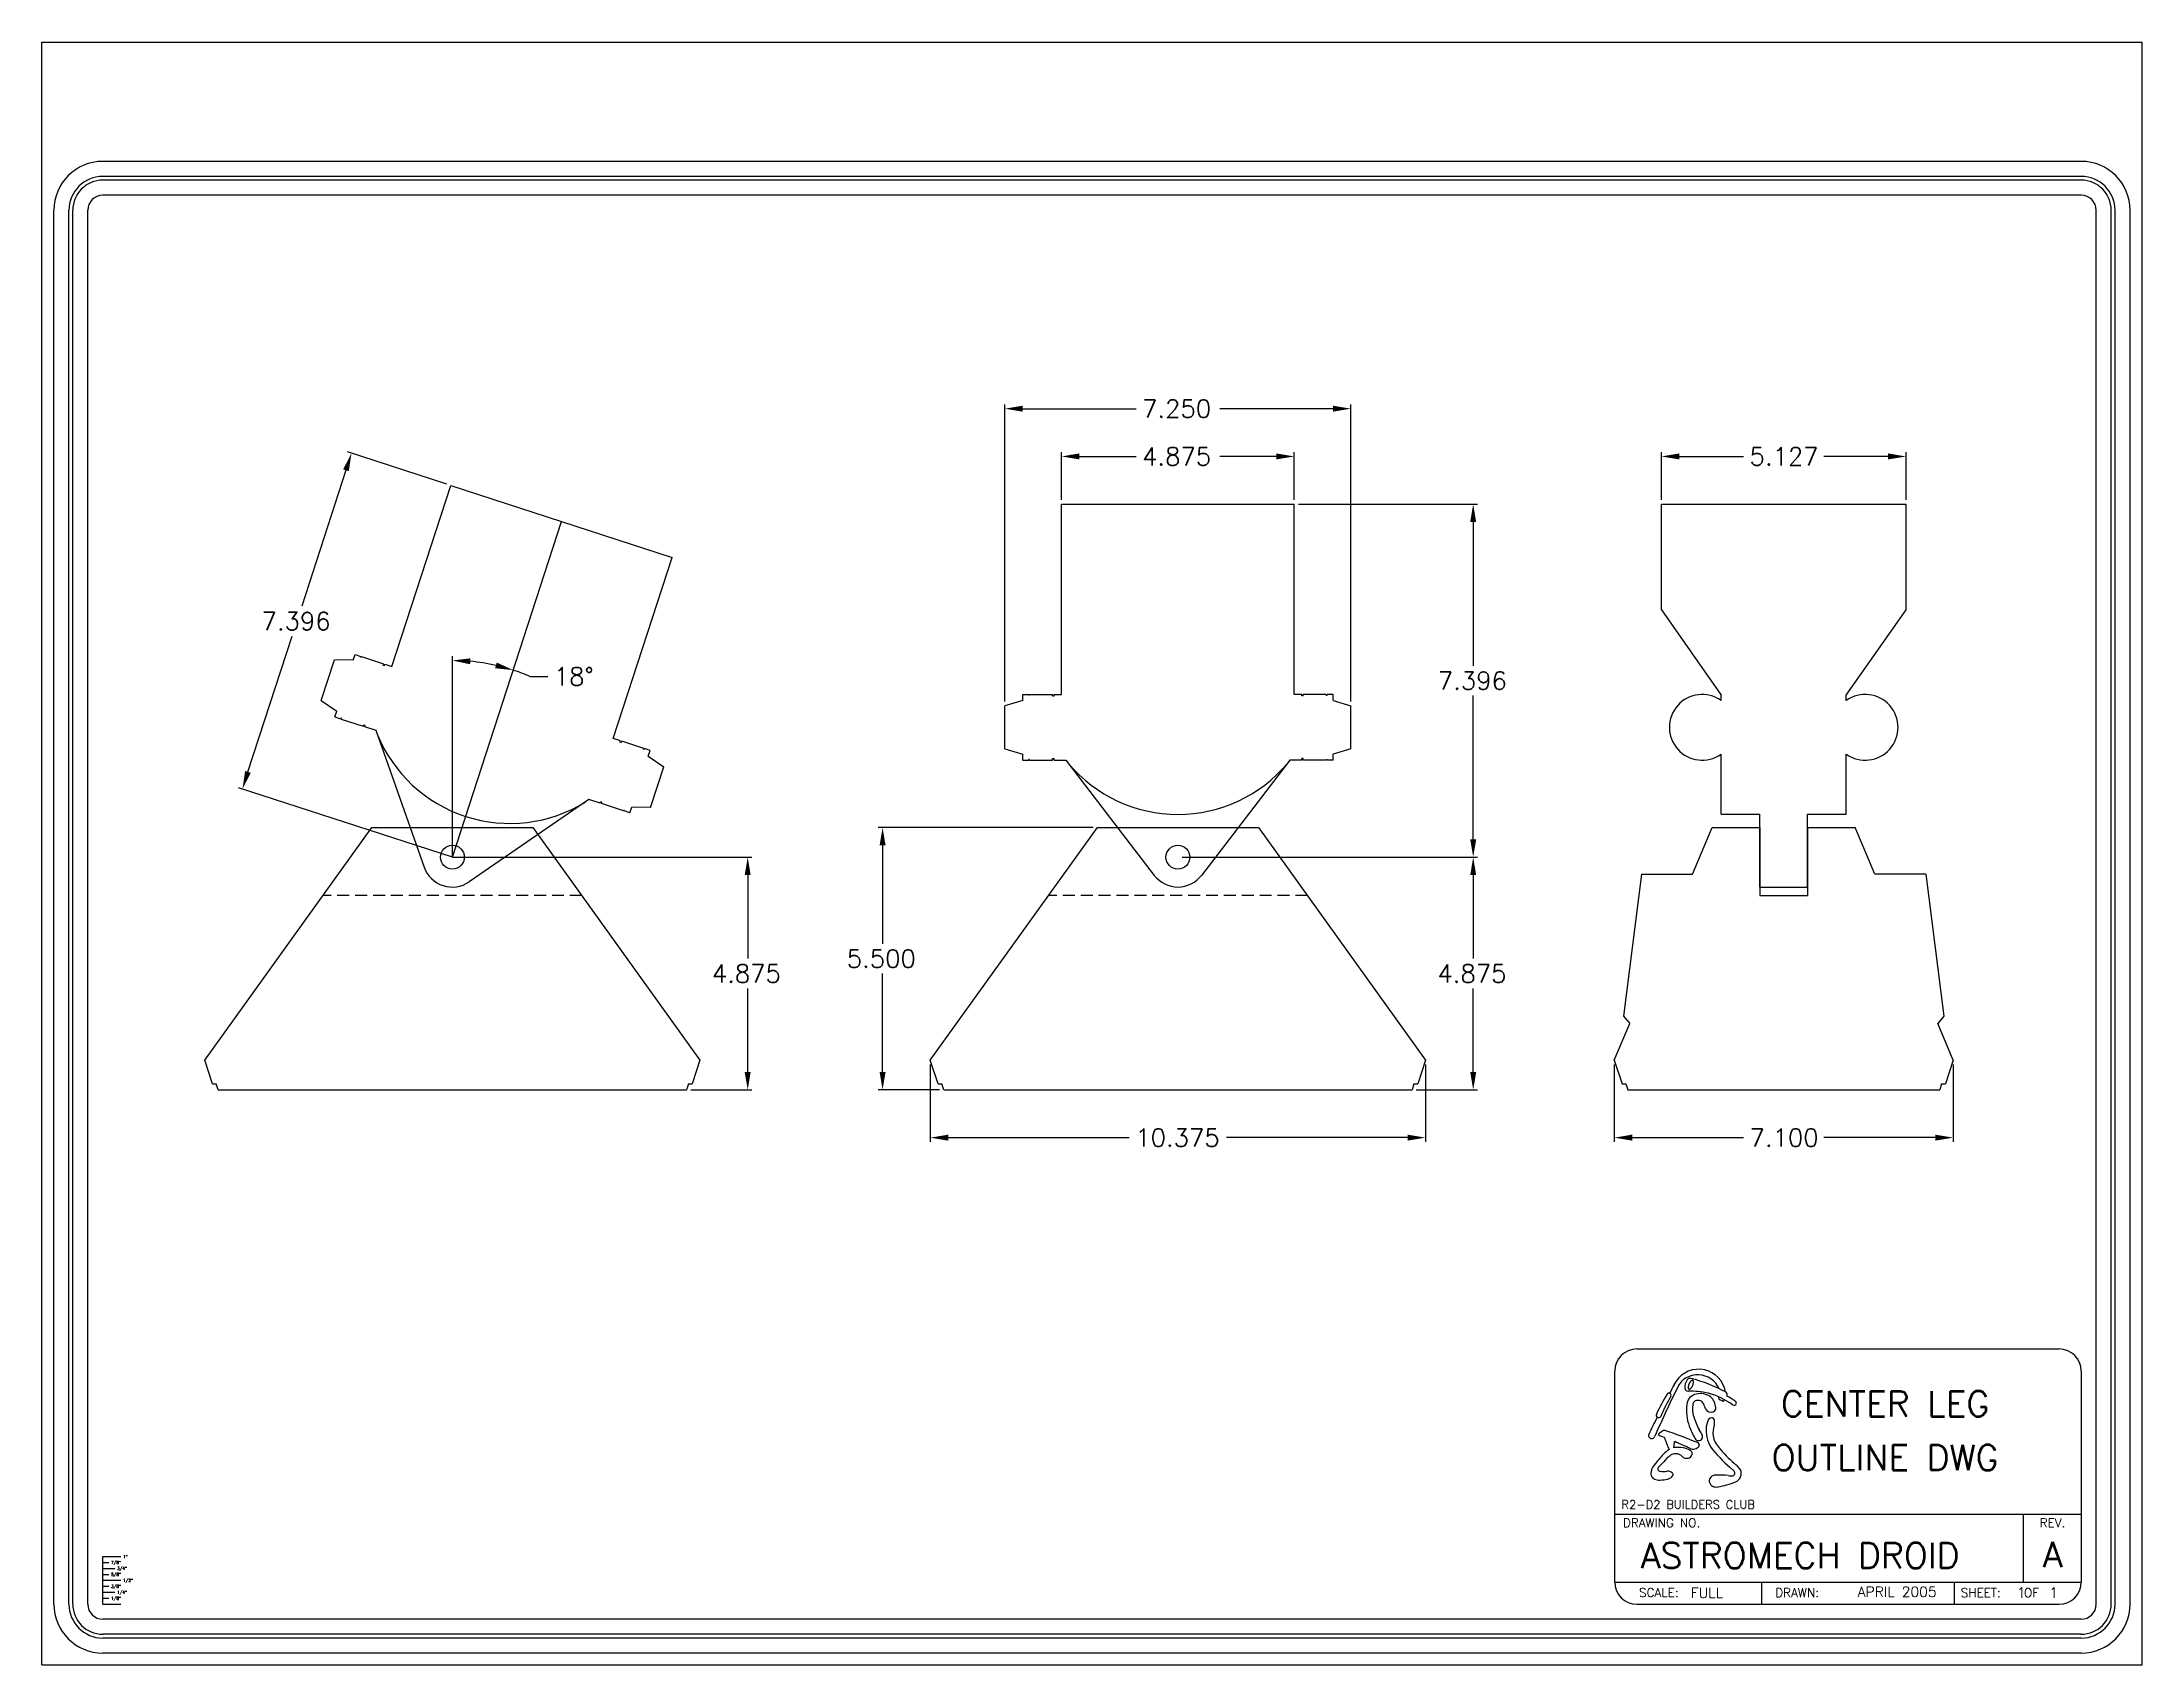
# Model space of a CAD drawing. Extents: x 0 to 44, y 0 to 34.
import ezdxf
from ezdxf.enums import TextEntityAlignment as Align

# ---------------------------------------------------------------- set-up
doc = ezdxf.new("R2010")
doc.units = 0
doc.linetypes.add('HIDDEN', pattern=[0.375, 0.25, -0.125])
doc.layers.get('0').update_dxf_attribs({"linetype": 'CONTINUOUS'})
for name, color, linetype in [('CENTER_ANKLE_OUTLINE', 7, 'CONTINUOUS'), ('CENTER_FOOT_OUTLINE', 7, 'CONTINUOUS'), ('DIMENSIONS', 1, 'CONTINUOUS'), ('FORM', 5, 'CONTINUOUS')]:
    doc.layers.add(name, color=color, linetype=linetype)
doc.styles.get("Standard").update_dxf_attribs({"font": 'simplex.shx'})

msp = doc.modelspace()

# ---------------------------------------------------------------- linework, layer by layer
for p, q in [((0, 0), (0, 34)), ((0, 34), (44, 34)), ((44, 0), (44, 34)), ((1.274, 1.274), (1.274, 2.274)), ((1.274, 2.274), (1.649, 2.274)), ((1.274, 2.149), (1.399, 2.149)), ((1.274, 2.024), (1.524, 2.024)), ((1.274, 1.899), (1.399, 1.899)), ((1.274, 1.774), (1.649, 1.774)), ((1.274, 1.649), (1.399, 1.649)), ((1.274, 1.524), (1.524, 1.524)), ((1.274, 1.399), (1.399, 1.399)), ((1.274, 1.274), (1.649, 1.274)), ((0, 0), (44, 0))]:
    msp.add_line(p, q)
at = {"layer": 'CENTER_ANKLE_OUTLINE'}
for p, q in [((7.333, 20.917), (8.565, 24.71)), ((8.565, 24.71), (13.202, 23.203)), ((21.362, 24.318), (26.237, 24.318)), ((21.362, 20.331), (21.362, 24.318)), ((26.237, 20.331), (26.237, 24.318)), ((33.929, 24.318), (39.056, 24.318)), ((33.929, 22.105), (33.929, 24.318)), ((39.056, 22.105), (39.056, 24.318)), ((11.97, 19.411), (13.202, 23.203)), ((33.929, 22.105), (35.18, 20.318)), ((37.805, 20.318), (39.056, 22.105)), ((6.522, 21.05), (6.561, 21.168)), ((6.561, 21.168), (6.679, 21.13)), ((6.675, 21.115), (6.679, 21.13)), ((6.689, 21.11), (6.694, 21.125)), ((6.694, 21.125), (7.155, 20.975)), ((5.852, 20.202), (6.131, 21.058)), ((6.522, 21.05), (6.131, 21.058)), ((6.689, 21.11), (6.675, 21.115)), ((7.145, 20.946), (7.155, 20.975)), ((7.145, 20.946), (7.175, 20.936)), ((7.175, 20.936), (7.185, 20.966)), ((7.185, 20.966), (7.333, 20.917)), ((20.55, 20.206), (20.55, 20.331)), ((20.55, 20.331), (20.675, 20.331)), ((20.675, 20.315), (20.675, 20.331)), ((20.69, 20.315), (20.675, 20.315)), ((20.69, 20.315), (20.69, 20.331)), ((20.69, 20.331), (21.175, 20.331)), ((21.175, 20.3), (21.175, 20.331)), ((21.175, 20.3), (21.206, 20.3)), ((21.206, 20.3), (21.206, 20.331)), ((21.206, 20.331), (21.362, 20.331)), ((26.394, 20.331), (26.237, 20.331)), ((26.394, 20.3), (26.394, 20.331)), ((26.425, 20.3), (26.394, 20.3)), ((26.425, 20.3), (26.425, 20.331)), ((26.909, 20.331), (26.425, 20.331)), ((26.909, 20.315), (26.909, 20.331)), ((26.909, 20.315), (26.925, 20.315)), ((26.925, 20.315), (26.925, 20.331)), ((27.05, 20.331), (26.925, 20.331)), ((27.05, 20.206), (27.05, 20.331)), ((35.18, 20.206), (35.18, 20.318)), ((37.805, 20.206), (37.805, 20.318)), ((5.852, 20.202), (6.174, 19.98)), ((6.136, 19.861), (6.174, 19.98)), ((6.136, 19.861), (6.255, 19.822)), ((6.255, 19.822), (6.259, 19.837)), ((6.274, 19.832), (6.259, 19.837)), ((6.269, 19.817), (6.274, 19.832)), ((6.269, 19.817), (6.73, 19.668)), ((20.55, 20.206), (20.175, 20.093)), ((20.175, 19.193), (20.175, 20.093)), ((27.05, 20.206), (27.425, 20.093)), ((27.425, 19.193), (27.425, 20.093)), ((6.73, 19.668), (6.74, 19.697)), ((6.74, 19.697), (6.769, 19.688)), ((6.76, 19.658), (6.769, 19.688)), ((6.76, 19.658), (6.995, 19.582)), ((6.995, 19.582), (8.009, 16.714)), ((12.118, 19.363), (11.97, 19.411)), ((12.109, 19.333), (12.118, 19.363)), ((12.138, 19.323), (12.109, 19.333)), ((12.138, 19.323), (12.148, 19.353)), ((12.609, 19.203), (12.148, 19.353)), ((12.604, 19.188), (12.609, 19.203)), ((12.604, 19.188), (12.619, 19.184)), ((12.619, 19.184), (12.624, 19.198)), ((12.742, 19.16), (12.624, 19.198)), ((12.704, 19.041), (12.742, 19.16)), ((12.704, 19.041), (13.026, 18.818)), ((20.175, 19.193), (20.55, 19.081)), ((20.55, 18.956), (20.55, 19.081)), ((20.55, 18.956), (20.675, 18.956)), ((20.675, 18.956), (20.675, 18.972)), ((20.69, 18.972), (20.675, 18.972)), ((20.69, 18.956), (20.69, 18.972)), ((20.69, 18.956), (21.175, 18.956)), ((21.175, 18.956), (21.175, 18.987)), ((21.175, 18.987), (21.206, 18.987)), ((21.206, 18.956), (21.206, 18.987)), ((21.206, 18.956), (21.453, 18.956)), ((21.453, 18.956), (23.304, 16.542)), ((26.147, 18.956), (24.296, 16.542)), ((26.394, 18.956), (26.147, 18.956)), ((26.425, 18.987), (26.394, 18.987)), ((26.394, 18.956), (26.394, 18.987)), ((26.425, 18.956), (26.425, 18.987)), ((26.909, 18.956), (26.425, 18.956)), ((26.909, 18.972), (26.925, 18.972)), ((26.909, 18.956), (26.909, 18.972)), ((26.925, 18.956), (26.925, 18.972)), ((27.05, 18.956), (26.925, 18.956)), ((27.425, 19.193), (27.05, 19.081)), ((27.05, 18.956), (27.05, 19.081)), ((35.18, 17.826), (35.18, 19.081)), ((37.805, 17.826), (37.805, 19.081)), ((12.748, 17.962), (13.026, 18.818)), ((11.458, 18.131), (8.952, 16.407)), ((11.693, 18.055), (11.458, 18.131)), ((11.693, 18.055), (11.703, 18.085)), ((11.733, 18.075), (11.703, 18.085)), ((11.723, 18.045), (11.733, 18.075)), ((12.184, 17.896), (11.723, 18.045)), ((12.184, 17.896), (12.189, 17.91)), ((12.189, 17.91), (12.203, 17.906)), ((12.199, 17.891), (12.203, 17.906)), ((12.318, 17.852), (12.199, 17.891)), ((12.318, 17.852), (12.356, 17.971)), ((12.748, 17.962), (12.356, 17.971)), ((35.18, 17.826), (35.993, 17.826)), ((35.993, 16.297), (35.993, 17.826)), ((36.993, 16.297), (36.993, 17.826)), ((36.993, 17.826), (37.805, 17.826)), ((35.993, 16.297), (36.993, 16.297))]:
    msp.add_line(p, q, dxfattribs=at)
for centre in [(8.598, 16.922), (23.8, 16.922)]:
    msp.add_circle(centre, 0.25, dxfattribs=at)
for centre, radius, start, end in [((34.785, 19.643), 0.688, 54.9322, 305.0678), ((38.2, 19.643), 0.688, 234.9322, 125.0678), ((9.803, 20.63), 3, 202.1157, 301.8843), ((23.8, 20.82), 3, 220.1157, 319.8843), ((8.598, 16.922), 0.625, 199.4791, 304.5209), ((23.8, 16.922), 0.625, 217.4791, 322.5209)]:
    msp.add_arc(centre, radius, start, end, dxfattribs=at)
at = {"layer": 'CENTER_FOOT_OUTLINE'}
for p, q in [((3.411, 12.672), (6.911, 17.547)), ((6.911, 17.547), (10.286, 17.547)), ((10.286, 17.547), (13.786, 12.672)), ((18.612, 12.672), (22.112, 17.547)), ((22.112, 17.547), (25.487, 17.547)), ((25.487, 17.547), (28.987, 12.672)), ((34.58, 16.567), (34.993, 17.547)), ((34.993, 17.547), (35.993, 17.547)), ((35.993, 17.547), (35.993, 16.117)), ((36.993, 17.547), (36.993, 16.117)), ((36.993, 17.547), (37.993, 17.547)), ((38.405, 16.567), (37.993, 17.547)), ((33.515, 16.567), (33.134, 13.592)), ((33.515, 16.567), (34.58, 16.567)), ((39.47, 16.567), (38.405, 16.567)), ((39.47, 16.567), (39.851, 13.592)), ((35.993, 16.117), (36.993, 16.117)), ((32.943, 12.672), (33.266, 13.442)), ((33.134, 13.592), (33.266, 13.442)), ((39.851, 13.592), (39.719, 13.442)), ((40.043, 12.672), (39.719, 13.442)), ((3.573, 12.172), (3.411, 12.672)), ((13.786, 12.672), (13.623, 12.172)), ((18.775, 12.172), (18.612, 12.672)), ((28.987, 12.672), (28.825, 12.172)), ((32.943, 12.672), (33.105, 12.172)), ((40.043, 12.672), (39.88, 12.172)), ((3.573, 12.172), (3.652, 12.172)), ((3.693, 12.047), (3.652, 12.172)), ((3.693, 12.047), (13.504, 12.047)), ((13.544, 12.172), (13.504, 12.047)), ((13.544, 12.172), (13.623, 12.172)), ((18.775, 12.172), (18.854, 12.172)), ((18.894, 12.047), (18.854, 12.172)), ((18.894, 12.047), (28.705, 12.047)), ((28.746, 12.172), (28.705, 12.047)), ((28.746, 12.172), (28.825, 12.172)), ((33.105, 12.172), (33.184, 12.172)), ((33.184, 12.172), (33.225, 12.047)), ((33.225, 12.047), (39.761, 12.047)), ((39.801, 12.172), (39.761, 12.047)), ((39.801, 12.172), (39.88, 12.172))]:
    msp.add_line(p, q, dxfattribs=at)
at = {"layer": 'CENTER_FOOT_OUTLINE', "linetype": 'HIDDEN'}
for p, q in [((11.312, 16.117), (5.884, 16.117)), ((26.514, 16.117), (21.086, 16.117))]:
    msp.add_line(p, q, dxfattribs=at)
at = {"layer": 'CENTER_FOOT_OUTLINE'}
for centre in [(8.598, 16.922), (23.8, 16.922)]:
    msp.add_circle(centre, 0.25, dxfattribs=at)
at = {"layer": 'DIMENSIONS'}
for p, q in [((20.175, 20.183), (20.175, 26.408)), ((27.425, 20.183), (27.425, 26.408)), ((20.55, 26.318), (22.925, 26.318)), ((27.05, 26.318), (24.675, 26.318)), ((8.48, 24.737), (6.399, 25.413)), ((21.362, 24.408), (21.362, 25.408)), ((21.737, 25.318), (22.925, 25.318)), ((25.862, 25.318), (24.675, 25.318)), ((26.237, 24.408), (26.237, 25.408)), ((33.929, 24.408), (33.929, 25.408)), ((34.304, 25.318), (35.653, 25.318)), ((38.681, 25.318), (37.332, 25.318)), ((39.056, 24.408), (39.056, 25.408)), ((6.369, 25.029), (5.444, 22.181)), ((26.327, 24.318), (30.077, 24.318)), ((8.598, 16.922), (10.884, 23.956)), ((29.987, 23.943), (29.987, 20.933)), ((4.315, 18.708), (5.241, 21.556)), ((8.598, 16.922), (8.598, 21.133)), ((10.223, 20.71), (10.598, 20.71)), ((29.987, 17.297), (29.987, 20.308)), ((8.598, 16.922), (4.114, 18.379)), ((22.022, 17.547), (17.522, 17.547)), ((17.612, 17.172), (17.612, 15.11)), ((8.598, 16.922), (14.876, 16.922)), ((23.89, 16.922), (30.077, 16.922)), ((23.89, 16.922), (30.077, 16.922)), ((14.786, 16.547), (14.786, 14.797)), ((29.987, 16.547), (29.987, 14.797)), ((14.786, 12.422), (14.786, 14.172)), ((17.612, 12.422), (17.612, 14.485)), ((29.987, 12.422), (29.987, 14.172)), ((18.612, 12.582), (18.612, 10.957)), ((28.987, 12.582), (28.987, 10.957)), ((32.943, 12.582), (32.943, 10.957)), ((40.043, 12.582), (40.043, 10.957)), ((13.594, 12.047), (14.876, 12.047)), ((18.804, 12.047), (17.522, 12.047)), ((28.795, 12.047), (30.077, 12.047)), ((18.987, 11.047), (22.782, 11.047)), ((28.612, 11.047), (24.818, 11.047)), ((33.318, 11.047), (35.653, 11.047)), ((39.668, 11.047), (37.332, 11.047))]:
    msp.add_line(p, q, dxfattribs=at)
for start, end in [(77.2157, 84.7843), (66.7843, 72)]:
    msp.add_arc((8.598, 16.922), 4.121, start, end, dxfattribs=at)
for points in [[(20.55, 26.381), (20.55, 26.256), (20.175, 26.318)], [(27.05, 26.381), (27.05, 26.256), (27.425, 26.318)], [(6.31, 25.048), (6.429, 25.01), (6.485, 25.386)], [(21.737, 25.381), (21.737, 25.256), (21.362, 25.318)], [(25.862, 25.381), (25.862, 25.256), (26.237, 25.318)], [(34.304, 25.381), (34.304, 25.256), (33.929, 25.318)], [(38.681, 25.381), (38.681, 25.256), (39.056, 25.318)], [(29.925, 23.943), (30.05, 23.943), (29.987, 24.318)], [(8.97, 20.964), (8.976, 21.089), (8.598, 21.043)], [(9.527, 21.001), (9.493, 20.881), (9.872, 20.842)], [(4.256, 18.728), (4.375, 18.689), (4.2, 18.352)], [(17.55, 17.172), (17.675, 17.172), (17.612, 17.547)], [(29.925, 17.297), (30.05, 17.297), (29.987, 16.922)], [(14.723, 16.547), (14.848, 16.547), (14.786, 16.922)], [(29.925, 16.547), (30.05, 16.547), (29.987, 16.922)], [(14.723, 12.422), (14.848, 12.422), (14.786, 12.047)], [(17.55, 12.422), (17.675, 12.422), (17.612, 12.047)], [(29.925, 12.422), (30.05, 12.422), (29.987, 12.047)], [(18.987, 11.11), (18.987, 10.985), (18.612, 11.047)], [(28.612, 11.11), (28.612, 10.985), (28.987, 11.047)], [(33.318, 11.11), (33.318, 10.985), (32.943, 11.047)], [(39.668, 11.11), (39.668, 10.985), (40.043, 11.047)]]:
    msp.add_solid(points, dxfattribs=at)
at = {"layer": 'FORM'}
for p, q in [((42.726, 31.5), (1.274, 31.5)), ((42.726, 31.185), (1.274, 31.185)), ((42.726, 31.106), (1.274, 31.106)), ((0.25, 1.274), (0.25, 30.476)), ((0.565, 1.274), (0.565, 30.476)), ((0.644, 1.274), (0.644, 30.476)), ((0.959, 1.274), (0.959, 30.476)), ((42.726, 30.791), (1.274, 30.791)), ((43.041, 1.274), (43.041, 30.476)), ((43.356, 1.274), (43.356, 30.476)), ((43.435, 1.274), (43.435, 30.476)), ((43.75, 1.274), (43.75, 30.476)), ((42.726, 0.959), (1.274, 0.959)), ((42.726, 0.644), (1.274, 0.644)), ((42.726, 0.565), (1.274, 0.565)), ((42.726, 0.25), (1.274, 0.25))]:
    msp.add_line(p, q, dxfattribs=at)
at = {"layer": 'FORM', "linetype": 'CONTINUOUS'}
for p, q in [((33.416, 6.62), (42.265, 6.62)), ((32.955, 1.735), (32.955, 6.159)), ((42.726, 6.159), (42.726, 1.735)), ((32.955, 3.163), (42.726, 3.163)), ((41.508, 3.163), (41.508, 1.735)), ((32.955, 1.735), (42.726, 1.735)), ((36.026, 1.735), (36.026, 1.274)), ((40.065, 1.729), (40.065, 1.268)), ((33.416, 1.274), (42.265, 1.274))]:
    msp.add_line(p, q, dxfattribs=at)
at = {"layer": 'FORM', "color": 1}
msp.add_polyline3d([(34.588, 5.963, 0), (34.586, 5.964, 0), (34.584, 5.965, 0), (34.582, 5.965, 0), (34.58, 5.965, 0), (34.578, 5.965, 0), (34.575, 5.964, 0), (34.573, 5.964, 0), (34.571, 5.963, 0), (34.568, 5.962, 0), (34.566, 5.96, 0), (34.563, 5.959, 0), (34.56, 5.957, 0), (34.558, 5.955, 0), (34.555, 5.953, 0), (34.552, 5.951, 0), (34.55, 5.948, 0), (34.547, 5.946, 0), (34.544, 5.943, 0), (34.541, 5.94, 0), (34.539, 5.936, 0), (34.536, 5.933, 0), (34.533, 5.929, 0), (34.531, 5.926, 0), (34.528, 5.922, 0), (34.526, 5.918, 0), (34.523, 5.914, 0), (34.521, 5.91, 0), (34.519, 5.906, 0), (34.516, 5.901, 0), (34.514, 5.897, 0), (34.512, 5.893, 0), (34.51, 5.888, 0), (34.508, 5.884, 0), (34.506, 5.879, 0), (34.504, 5.874, 0), (34.503, 5.87, 0), (34.501, 5.865, 0), (34.5, 5.861, 0), (34.498, 5.856, 0), (34.497, 5.852, 0), (34.496, 5.847, 0), (34.495, 5.843, 0), (34.495, 5.838, 0), (34.494, 5.834, 0), (34.493, 5.83, 0), (34.493, 5.826, 0), (34.493, 5.822, 0), (34.492, 5.818, 0), (34.492, 5.814, 0), (34.492, 5.811, 0), (34.493, 5.807, 0), (34.493, 5.804, 0), (34.494, 5.801, 0), (34.494, 5.798, 0), (34.495, 5.795, 0), (34.496, 5.793, 0), (34.497, 5.79, 0), (34.498, 5.788, 0), (34.499, 5.786, 0), (34.501, 5.784, 0), (34.502, 5.783, 0), (34.504, 5.781, 0), (34.506, 5.78, 0), (34.507, 5.779, 0), (34.509, 5.779, 0), (34.511, 5.778, 0), (34.513, 5.778, 0), (34.516, 5.778, 0), (34.518, 5.778, 0), (34.52, 5.779, 0), (34.523, 5.779, 0), (34.525, 5.78, 0), (34.527, 5.781, 0), (34.53, 5.782, 0), (34.533, 5.784, 0), (34.535, 5.786, 0), (34.538, 5.788, 0), (34.541, 5.79, 0), (34.543, 5.792, 0), (34.546, 5.795, 0), (34.549, 5.797, 0), (34.551, 5.8, 0), (34.554, 5.803, 0), (34.557, 5.806, 0), (34.559, 5.81, 0), (34.562, 5.813, 0), (34.565, 5.817, 0), (34.567, 5.821, 0), (34.57, 5.825, 0), (34.572, 5.829, 0), (34.575, 5.833, 0), (34.577, 5.837, 0), (34.579, 5.841, 0), (34.581, 5.846, 0), (34.584, 5.85, 0), (34.586, 5.855, 0), (34.588, 5.859, 0), (34.589, 5.864, 0), (34.591, 5.868, 0), (34.593, 5.873, 0), (34.594, 5.878, 0), (34.596, 5.882, 0), (34.597, 5.887, 0), (34.598, 5.891, 0), (34.599, 5.896, 0), (34.6, 5.9, 0), (34.601, 5.904, 0), (34.602, 5.909, 0), (34.602, 5.913, 0), (34.603, 5.917, 0), (34.603, 5.921, 0), (34.603, 5.925, 0), (34.603, 5.928, 0), (34.603, 5.932, 0), (34.603, 5.935, 0), (34.602, 5.939, 0), (34.602, 5.942, 0), (34.601, 5.945, 0), (34.6, 5.947, 0), (34.6, 5.95, 0), (34.599, 5.952, 0), (34.597, 5.955, 0), (34.596, 5.957, 0), (34.595, 5.958, 0), (34.593, 5.96, 0), (34.592, 5.961, 0), (34.59, 5.963, 0), (34.588, 5.963, 0)], dxfattribs=at)
at = {"layer": 'FORM'}
for centre, radius, start, end in [((1.274, 30.476), 1.024, 90, 180), ((42.726, 30.476), 1.024, 0, 90), ((1.274, 30.476), 0.709, 90, 180), ((1.274, 30.476), 0.63, 90, 180), ((42.726, 30.476), 0.709, 0, 90), ((42.726, 30.476), 0.63, 0, 90), ((1.274, 30.476), 0.315, 90, 180), ((42.726, 30.476), 0.315, 0, 90), ((1.274, 1.274), 1.024, 180, 270), ((1.274, 1.274), 0.709, 180, 270), ((1.274, 1.274), 0.63, 180, 270), ((1.274, 1.274), 0.315, 180, 270), ((42.726, 1.274), 1.024, 270, 0), ((42.726, 1.274), 0.709, 270, 0), ((42.726, 1.274), 0.63, 270, 0), ((42.726, 1.274), 0.315, 270, 0)]:
    msp.add_arc(centre, radius, start, end, dxfattribs=at)
at = {"layer": 'FORM', "linetype": 'CONTINUOUS'}
for centre, start, end in [((33.416, 6.159), 90, 180), ((42.265, 6.159), 360, 90), ((33.416, 1.735), 180, 270), ((42.265, 1.735), 270, 0)]:
    msp.add_arc(centre, 0.461, start, end, dxfattribs=at)
at = {"layer": 'FORM', "color": 7}
for centre, radius, start, end in [((34.709, 5.626), 0.57, 18.2326, 154.6361), ((53.368, -3.673), 21.326, 153.5831, 156.6069), ((50.288, -2.564), 18.17, 152.341, 152.9694), ((34.678, 5.629), 0.45, 85.4854, 155.5007), ((34.698, 5.595), 0.483, 23.4687, 88.1516), ((34.88, 5.685), 0.389, 5.638, 17.7915), ((35.41, 5.331), 0.955, 172.3003, 200.1263), ((34.701, 5.441), 0.238, 99.8697, 175.5952), ((35.146, 5.377), 0.566, 171.5259, 197.4947), ((34.684, 5.445), 0.0983, 100.0375, 170.9848), ((34.744, 5.312), 0.374, 54.1043, 102.9674), ((34.686, 5.304), 0.239, 68.785, 94.7421), ((34.653, 5.395), 0.178, 20.1831, 47.8338), ((34.351, 5.238), 0.517, 14.2811, 24.9473), ((34.976, 5.438), 0.143, 210.2865, 287.2592), ((34.765, 5.385), 0.303, 0.8907, 49.1139), ((34.988, 5.376), 0.0806, 291.9673, 10.2011), ((35.144, 5.582), 0.0146, 157.3748, 243.1832), ((34.903, 5.703), 0.255, 333.247, 339.1268), ((35.483, 6.207), 0.725, 241.5397, 249.3399), ((35.23, 5.536), 0.00803, 246.7424, 343.5507), ((34.88, 5.685), 0.389, 336.9972, 341.1119), ((50.491, -3.156), 18.625, 153.3711, 154.604), ((33.886, 4.825), 0.0188, 120.5491, 251.4839), ((34.236, 4.481), 0.508, 124.2548, 135.0129), ((33.989, 4.862), 0.0556, 76.4452, 134.3635), ((27.873, -12.493), 18.456, 68.3272, 70.6061), ((36.093, 5.598), 1.688, 200.6463, 210.0465), ((35.799, 5.534), 1.236, 195.3231, 209.2908), ((33.768, 4.29), 1.148, 28.4319, 33.8655), ((35.492, 4.9), 0.624, 175.9752, 218.045), ((35.228, 4.963), 0.359, 149.9608, 183.0164), ((34.977, 5.11), 0.0679, 69.7642, 151.8988), ((34.969, 5.106), 0.0753, 357.6694, 65.2511), ((35.602, 4.852), 0.592, 162.8186, 185.355), ((34.792, 5.091), 0.253, 345.3619, 2.6057), ((33.729, 4.81), 0.0672, 161.1287, 346.893), ((37.148, 1.501), 4.309, 137.4564, 141.4055), ((31.36, -2.203), 7.449, 69.2866, 70.2231), ((34.351, 4.087), 0.5, 121.505, 139.0958), ((36.267, 5.482), 2.383, 197.5192, 203.9815), ((34.224, 4.253), 0.172, 90, 125.5975), ((33.485, 4.721), 0.724, 346.5241, 356.715), ((34.28, 3.885), 0.674, 81.0168, 97.6796), ((31.36, -2.203), 7.449, 64.8574, 67.5151), ((34.243, 4.325), 0.102, 63.4627, 100.742), ((34.251, 4.271), 0.15, 50.0038, 75.5417), ((34.323, 4.152), 0.403, 58.748, 81.1062), ((34.592, 4.676), 0.152, 243.4858, 285.1066), ((34.507, 4.431), 0.0703, 329.1857, 69.5272), ((34.71, 4.784), 0.0846, 201.5645, 38.0941), ((34.615, 4.655), 0.127, 277.7873, 324.4296), ((34.676, 4.61), 0.0501, 325.5245, 75.3405), ((37.473, 6.561), 3.209, 219.6028, 230.5002), ((35.536, 4.912), 0.536, 192.3535, 222.302), ((37.382, 6.4), 2.906, 219.5063, 228.4276), ((34.025, 3.988), 0.317, 140.5469, 175.5193), ((33.799, 4.011), 0.091, 178.8843, 204.47), ((33.827, 3.998), 0.113, 192.6455, 248.2224), ((33.895, 4.108), 0.0418, 124.2549, 201.2233), ((33.906, 4.113), 0.0547, 201.8253, 267.1645), ((35.428, 2.785), 2.066, 134.541, 138.9147), ((33.975, 4.545), 0.491, 261.666, 278.334), ((34.642, 3.697), 0.868, 126.6804, 139.7871), ((34.051, 3.88), 0.179, 52.9907, 91.7489), ((34.022, 4.074), 0.183, 283.5752, 324.5897), ((34.126, 3.987), 0.0487, 337.1416, 47.565), ((34.52, 4.537), 0.23, 221.1819, 237.6838), ((34.46, 4.516), 0.184, 250.0839, 281.7545), ((34.486, 4.42), 0.0851, 277.7057, 342.6988), ((35.057, 3.851), 0.125, 88.4325, 186.6263), ((35.163, 2.854), 1.126, 81.4266, 95.2081), ((35.396, 4.265), 0.304, 257.5181, 277.231), ((35.372, 4.007), 0.0986, 12.0254, 52.1436), ((35.413, 4.015), 0.0561, 292.2603, 12.8674), ((35.14, 3.799), 0.53, 32.9711, 53.7284), ((35.427, 4.006), 0.177, 287.7475, 27.3521), ((33.876, 4.091), 0.218, 245.4026, 275.4098), ((33.872, 4.705), 0.832, 271.6993, 283.3954), ((35.077, 3.877), 0.149, 195.7266, 285.3807), ((34.901, 5.194), 1.476, 278.3733, 293.1521)]:
    msp.add_arc(centre, radius, start, end, dxfattribs=at)
at = {"layer": 'FORM', "color": 5}
for centre, radius, start, end in [((34.699, 5.819), 0.277, 145.6086, 184.3667), ((34.486, 5.802), 0.0631, 183.998, 273.3138), ((34.529, 5.938), 0.0687, 75.2447, 147.693), ((34.477, 3.568), 2.171, 78.393, 89.648), ((33.71, 2.794), 3.318, 61.6372, 75.392), ((37.446, 3.583), 3.987, 148.4149, 155.1985), ((38.218, 3.311), 4.702, 150.4088, 156.2074), ((34.089, 5.651), 0.0441, 335.3232, 152.6722), ((34.452, 4.07), 1.688, 54.9325, 74.1529), ((35.223, 5.658), 0.0839, 342.6983, 41.6728), ((34.899, 4.763), 0.959, 52.7669, 65.0636), ((35.454, 5.487), 0.0471, 227.6203, 57.4121), ((33.871, 5.232), 0.0503, 152.1811, 330.991)]:
    msp.add_arc(centre, radius, start, end, dxfattribs=at)

# ---------------------------------------------------------------- texts
for s, p in [('1"', (1.698, 2.241)), ('7/8"', (1.448, 2.116)), ('5/8"', (1.448, 1.866)), ('3/4"', (1.573, 1.991)), ('1/2"', (1.698, 1.741)), ('3/8"', (1.448, 1.616)), ('1/8"', (1.448, 1.366)), ('1/4"', (1.573, 1.491))]:
    msp.add_text(s, height=0.0625).set_placement(p)
at = {"layer": 'DIMENSIONS'}
for s, p in [('7.250', (23.05, 26.131)), ('4.875', (23.05, 25.131)), ('5.127', (35.778, 25.131)), ('7.396', (4.601, 21.681)), ('18%%D', (10.723, 20.522)), ('7.396', (29.246, 20.433)), ('5.500', (16.862, 14.61)), ('4.875', (14.036, 14.297)), ('4.875', (29.237, 14.297)), ('10.375', (22.907, 10.86)), ('7.100', (35.778, 10.86))]:
    msp.add_text(s, height=0.375, dxfattribs=at).set_placement(p)
at = {"layer": 'FORM'}
for s, height, p in [('CENTER LEG', 0.5334, (38.617, 5.206)), ('OUTLINE DWG', 0.53344, (38.617, 4.078))]:
    msp.add_text(s, height=height, dxfattribs=at).set_placement(p, align=Align.CENTER)
at = {"layer": 'FORM', "color": 7}
msp.add_text('R2-D2 BUILDERS CLUB', height=0.17641, dxfattribs=at).set_placement((33.094, 3.274))
at = {"layer": 'FORM', "linetype": 'CONTINUOUS'}
for s, height, p in [('DRAWING NO.', 0.18436, (33.124, 2.887)), ('SCALE:', 0.1844, (33.461, 1.425)), ('DRAWN:', 0.1844, (36.315, 1.424)), ('SHEET:   OF', 0.18436, (40.203, 1.422))]:
    msp.add_text(s, height=height, dxfattribs=at).set_placement(p)
msp.add_text('REV.', height=0.1844, dxfattribs=at).set_placement((42.123, 2.887), align=Align.CENTER)
at = {"layer": 'FORM'}
for s, height, p in [('ASTROMECH DROID', 0.53344, (33.499, 2.027)), ('A', 0.533, (41.922, 2.048)), ('FULL', 0.2134, (34.545, 1.404)), ('1   1', 0.2134, (41.381, 1.41))]:
    msp.add_text(s, height=height, dxfattribs=at).set_placement(p)
msp.add_text('APRIL 2005', height=0.2134, dxfattribs=at).set_placement((39.697, 1.427), align=Align.RIGHT)

doc.saveas('drawing.dxf')
